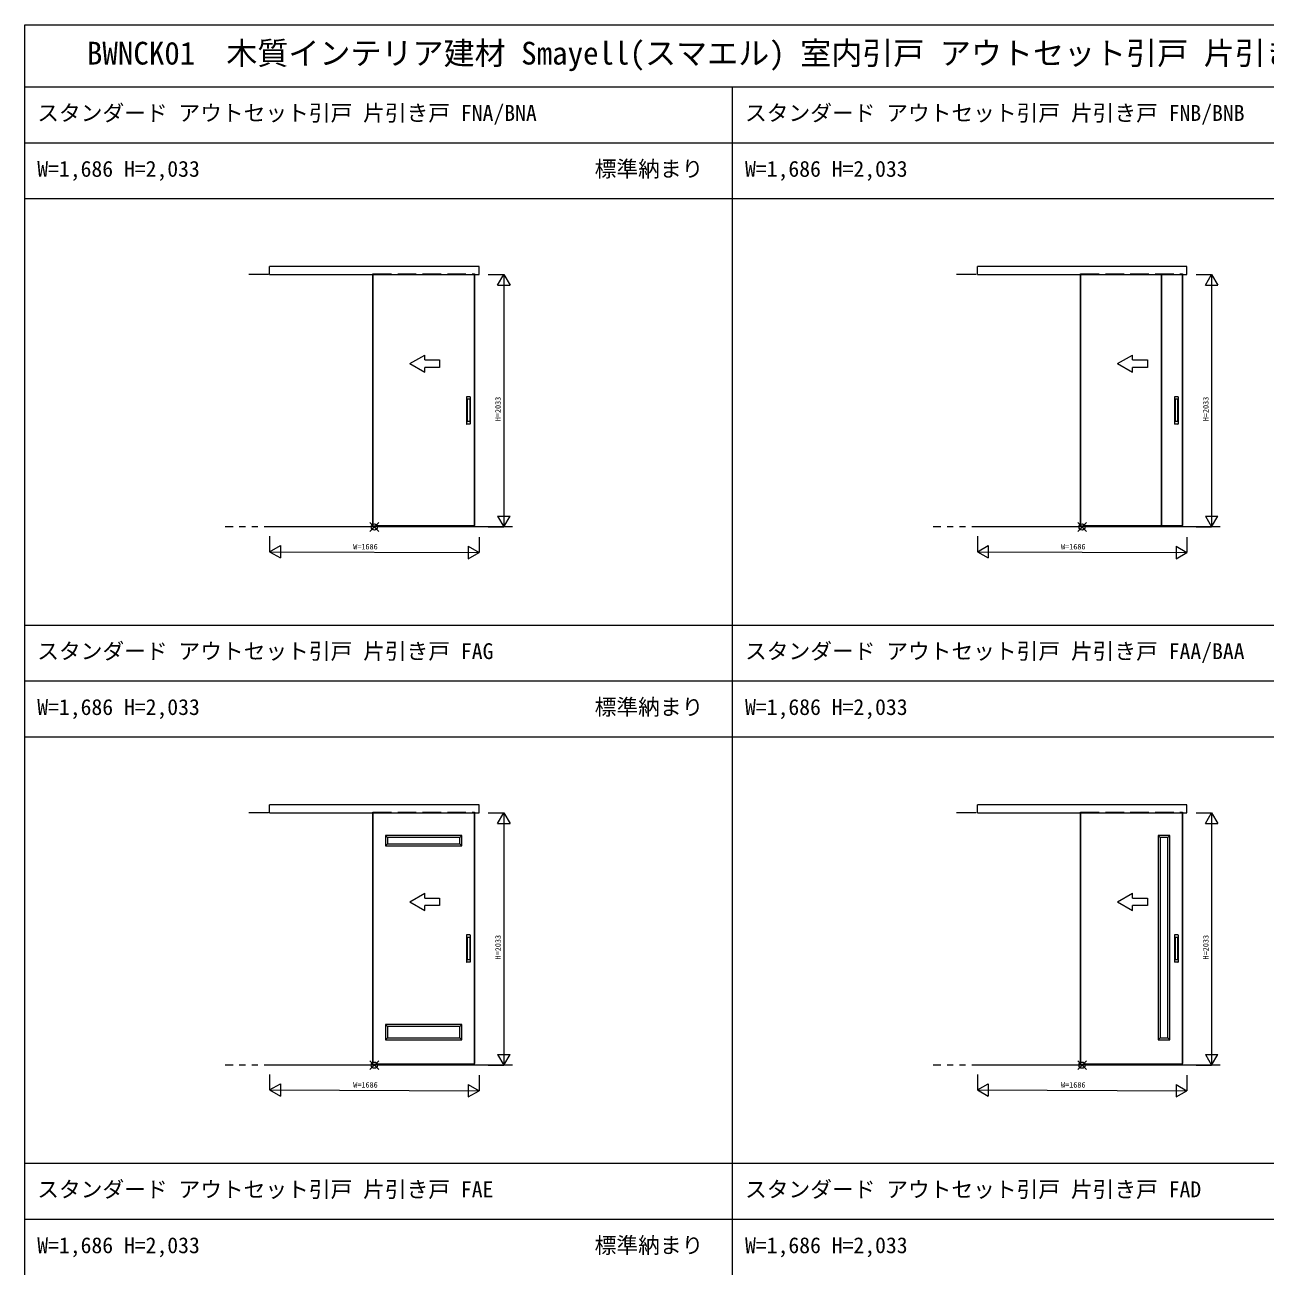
# Model space of a CAD drawing. Units: millimetres, scale not verified. Extents: x -14341 to 14341, y -10000 to 10000.
# Drawn here: x -14341 to -4352, y 1 to 10000 of the extents above; entities that cross this region are included whole.
import ezdxf
from ezdxf.enums import TextEntityAlignment as Align

# ---------------------------------------------------------------- set-up
doc = ezdxf.new("R2010")
doc.units = ezdxf.units.MM
doc.header["$LTSCALE"] = 50
doc.linetypes.add('USER2', pattern=[15, 10, -1, 1, -1, 1, -1])
doc.linetypes.add('USER3', pattern=[4, 3, -1])
doc.layers.add('0-0_0', color=7, linetype='Continuous')
for name, color, linetype, lineweight in [('0-1_YKK_F1', 7, 'Continuous', 18), ('0-2_YKK_A1', 4, 'Continuous', 18), ('0-3_YKK_N1', 2, 'Continuous', 18), ('0-8_YKK_IN', 1, 'Continuous', 18)]:
    doc.layers.add(name, color=color, linetype=linetype, lineweight=lineweight)
doc.styles.add('ＭＳ ゴシック', font='')
doc.styles.get('ＭＳ ゴシック').set_extended_font_data('MS Gothic')

msp = doc.modelspace()

# ---------------------------------------------------------------- linework, layer by layer
at = {"layer": '0-1_YKK_F1'}
for p, q in [((-14340.51, 10000), (14340.51, 10000)), ((-14340.51, -10000), (-14340.51, 10000)), ((-14340.51, 9500), (14159.49, 9500)), ((-8640.51, -10000), (-8640.51, 9500)), ((-14340.51, 9050), (14159.49, 9050)), ((-14340.51, 8600), (14159.49, 8600)), ((-14340.51, 5165), (14159.49, 5165)), ((-14340.51, 4715), (14159.49, 4715)), ((-14340.51, 4265), (14159.49, 4265)), ((-14340.51, 830), (14159.49, 830)), ((-14340.51, 380), (14159.49, 380))]:
    msp.add_line(p, q, dxfattribs=at)
at = {"layer": '0-2_YKK_A1'}
for p, q in [((-12368.86, 7988.5), (-12368.86, 8053.5)), ((-12368.86, 7988.5), (-12368.86, 8053.5)), ((-6668.86, 7988.5), (-6668.86, 8053.5)), ((-6668.86, 7988.5), (-6668.86, 8053.5)), ((-12379.45, 7988.5), (-12537.7, 7988.5)), ((-12379.45, 7988.5), (-12537.7, 7988.5)), ((-12368.86, 7988.5), (-10682.86, 7988.5)), ((-12368.86, 7988.5), (-10682.86, 7988.5)), ((-11537.86, 7993.5), (-11537.86, 5974.5)), ((-11537.86, 7993.5), (-11522.86, 7993.5)), ((-11537.86, 5964.5), (-11537.86, 7993.5)), ((-10717.86, 7993.5), (-10717.86, 5968.5)), ((-10717.86, 5964.5), (-10717.86, 7993.5)), ((-6679.45, 7988.5), (-6837.7, 7988.5)), ((-6679.45, 7988.5), (-6837.7, 7988.5)), ((-6668.86, 7988.5), (-4982.86, 7988.5)), ((-6668.86, 7988.5), (-4982.86, 7988.5)), ((-5837.86, 7993.5), (-5837.86, 5974.5)), ((-5837.86, 7993.5), (-5822.86, 7993.5)), ((-5837.86, 5964.5), (-5837.86, 7993.5)), ((-5189.86, 7993.5), (-5189.86, 5964.5)), ((-5185.86, 7993.5), (-5185.86, 5964.5)), ((-5017.86, 7993.5), (-5017.86, 5968.5)), ((-5017.86, 5964.5), (-5017.86, 7993.5)), ((-11239.86, 7270.86), (-11119.86, 7340.15)), ((-11239.86, 7270.86), (-11119.86, 7340.15)), ((-11119.86, 7300.86), (-11119.86, 7340.15)), ((-11119.86, 7300.86), (-11119.86, 7340.15)), ((-11119.86, 7300.86), (-10999.86, 7300.86)), ((-11119.86, 7300.86), (-10999.86, 7300.86)), ((-10999.86, 7300.86), (-10999.86, 7240.86)), ((-10999.86, 7300.86), (-10999.86, 7240.86)), ((-5539.86, 7270.86), (-5419.86, 7340.15)), ((-5539.86, 7270.86), (-5419.86, 7340.15)), ((-5419.86, 7300.86), (-5419.86, 7340.15)), ((-5419.86, 7300.86), (-5419.86, 7340.15)), ((-5419.86, 7300.86), (-5299.86, 7300.86)), ((-5419.86, 7300.86), (-5299.86, 7300.86)), ((-5299.86, 7300.86), (-5299.86, 7240.86)), ((-5299.86, 7300.86), (-5299.86, 7240.86)), ((-11239.86, 7270.86), (-11119.86, 7201.58)), ((-11239.86, 7270.86), (-11119.86, 7201.58)), ((-11119.86, 7201.58), (-11119.86, 7240.86)), ((-10999.86, 7240.86), (-11119.86, 7240.86)), ((-11119.86, 7201.58), (-11119.86, 7240.86)), ((-10999.86, 7240.86), (-11119.86, 7240.86)), ((-5539.86, 7270.86), (-5419.86, 7201.58)), ((-5539.86, 7270.86), (-5419.86, 7201.58)), ((-5419.86, 7201.58), (-5419.86, 7240.86)), ((-5299.86, 7240.86), (-5419.86, 7240.86)), ((-5419.86, 7201.58), (-5419.86, 7240.86)), ((-5299.86, 7240.86), (-5419.86, 7240.86)), ((-10782.86, 7003.5), (-10782.86, 6785.5)), ((-10753.86, 7004.5), (-10781.86, 7004.5)), ((-10752.86, 7003.5), (-10752.86, 6785.5)), ((-5082.86, 7003.5), (-5082.86, 6785.5)), ((-5053.86, 7004.5), (-5081.86, 7004.5)), ((-5052.86, 7003.5), (-5052.86, 6785.5)), ((-10777.86, 6983.5), (-10777.86, 6805.5)), ((-10758.86, 6984.5), (-10776.86, 6984.5)), ((-10757.86, 6983.5), (-10757.86, 6805.5)), ((-5077.86, 6983.5), (-5077.86, 6805.5)), ((-5058.86, 6984.5), (-5076.86, 6984.5)), ((-5057.86, 6983.5), (-5057.86, 6805.5)), ((-10758.86, 6804.5), (-10776.86, 6804.5)), ((-5058.86, 6804.5), (-5076.86, 6804.5)), ((-10753.86, 6784.5), (-10781.86, 6784.5)), ((-5053.86, 6784.5), (-5081.86, 6784.5)), ((-10717.86, 5955.5), (-12333.86, 5955.5)), ((-10717.86, 5955.5), (-12333.86, 5955.5)), ((-11537.86, 5964.5), (-10732.86, 5964.5)), ((-10732.86, 5964.5), (-11512.86, 5964.5)), ((-10732.86, 5964.5), (-10718.16, 5964.5)), ((-10717.86, 5964.5), (-10732.86, 5964.5)), ((-5017.86, 5955.5), (-6633.86, 5955.5)), ((-5017.86, 5955.5), (-6633.86, 5955.5)), ((-5837.86, 5964.5), (-5032.86, 5964.5)), ((-5032.86, 5964.5), (-5812.86, 5964.5)), ((-5032.86, 5964.5), (-5018.16, 5964.5)), ((-5017.86, 5964.5), (-5032.86, 5964.5)), ((-12368.86, 3653.5), (-12368.86, 3718.5)), ((-12368.86, 3653.5), (-12368.86, 3718.5)), ((-6668.86, 3653.5), (-6668.86, 3718.5)), ((-6668.86, 3653.5), (-6668.86, 3718.5)), ((-12379.45, 3653.5), (-12537.7, 3653.5)), ((-12379.45, 3653.5), (-12537.7, 3653.5)), ((-12368.86, 3653.5), (-10682.86, 3653.5)), ((-12368.86, 3653.5), (-10682.86, 3653.5)), ((-11537.86, 3658.5), (-11537.86, 1639.5)), ((-11537.86, 3658.5), (-11522.86, 3658.5)), ((-11537.86, 1629.5), (-11537.86, 3658.5)), ((-10717.86, 3658.5), (-10717.86, 1633.5)), ((-10717.86, 1629.5), (-10717.86, 3658.5)), ((-6679.45, 3653.5), (-6837.7, 3653.5)), ((-6679.45, 3653.5), (-6837.7, 3653.5)), ((-6668.86, 3653.5), (-4982.86, 3653.5)), ((-6668.86, 3653.5), (-4982.86, 3653.5)), ((-5837.86, 3658.5), (-5837.86, 1639.5)), ((-5837.86, 3658.5), (-5822.86, 3658.5)), ((-5837.86, 1629.5), (-5837.86, 3658.5)), ((-5017.86, 3658.5), (-5017.86, 1633.5)), ((-5017.86, 1629.5), (-5017.86, 3658.5)), ((-11435.36, 3470), (-11435.36, 3388)), ((-10820.36, 3470), (-11435.36, 3470)), ((-11419.36, 3454), (-11435.36, 3470)), ((-11419.36, 3404), (-11435.36, 3388)), ((-11419.36, 3454), (-11419.36, 3404)), ((-10836.36, 3454), (-11419.36, 3454)), ((-10836.36, 3454), (-10820.36, 3470)), ((-10836.36, 3404), (-10820.36, 3388)), ((-5212.36, 3470), (-5212.36, 1825)), ((-5120.36, 3470), (-5212.36, 3470)), ((-5196.36, 3454), (-5212.36, 3470)), ((-5196.36, 3454), (-5196.36, 1841)), ((-5136.36, 3454), (-5196.36, 3454)), ((-5136.36, 3454), (-5120.36, 3470)), ((-11239.86, 2935.86), (-11119.86, 3005.15)), ((-11239.86, 2935.86), (-11119.86, 3005.15)), ((-11119.86, 2965.86), (-11119.86, 3005.15)), ((-11119.86, 2965.86), (-11119.86, 3005.15)), ((-5539.86, 2935.86), (-5419.86, 3005.15)), ((-5539.86, 2935.86), (-5419.86, 3005.15)), ((-5419.86, 2965.86), (-5419.86, 3005.15)), ((-5419.86, 2965.86), (-5419.86, 3005.15)), ((-11239.86, 2935.86), (-11119.86, 2866.58)), ((-11239.86, 2935.86), (-11119.86, 2866.58)), ((-11119.86, 2965.86), (-10999.86, 2965.86)), ((-11119.86, 2965.86), (-10999.86, 2965.86)), ((-11119.86, 2866.58), (-11119.86, 2905.86)), ((-10999.86, 2905.86), (-11119.86, 2905.86)), ((-11119.86, 2866.58), (-11119.86, 2905.86)), ((-10999.86, 2905.86), (-11119.86, 2905.86)), ((-10999.86, 2965.86), (-10999.86, 2905.86)), ((-10999.86, 2965.86), (-10999.86, 2905.86)), ((-5539.86, 2935.86), (-5419.86, 2866.58)), ((-5539.86, 2935.86), (-5419.86, 2866.58)), ((-5419.86, 2965.86), (-5299.86, 2965.86)), ((-5419.86, 2965.86), (-5299.86, 2965.86)), ((-5419.86, 2866.58), (-5419.86, 2905.86)), ((-5299.86, 2905.86), (-5419.86, 2905.86)), ((-5419.86, 2866.58), (-5419.86, 2905.86)), ((-5299.86, 2905.86), (-5419.86, 2905.86)), ((-5299.86, 2965.86), (-5299.86, 2905.86)), ((-5299.86, 2965.86), (-5299.86, 2905.86)), ((-10782.86, 2668.5), (-10782.86, 2450.5)), ((-10753.86, 2669.5), (-10781.86, 2669.5)), ((-10777.86, 2648.5), (-10777.86, 2470.5)), ((-10758.86, 2649.5), (-10776.86, 2649.5)), ((-10757.86, 2648.5), (-10757.86, 2470.5)), ((-10752.86, 2668.5), (-10752.86, 2450.5)), ((-5082.86, 2668.5), (-5082.86, 2450.5)), ((-5053.86, 2669.5), (-5081.86, 2669.5)), ((-5077.86, 2648.5), (-5077.86, 2470.5)), ((-5058.86, 2649.5), (-5076.86, 2649.5)), ((-5057.86, 2648.5), (-5057.86, 2470.5)), ((-5052.86, 2668.5), (-5052.86, 2450.5)), ((-10753.86, 2449.5), (-10781.86, 2449.5)), ((-10758.86, 2469.5), (-10776.86, 2469.5)), ((-5053.86, 2449.5), (-5081.86, 2449.5)), ((-5058.86, 2469.5), (-5076.86, 2469.5)), ((-11435.36, 1949), (-11435.36, 1825)), ((-10820.36, 1949), (-11435.36, 1949)), ((-11419.36, 1933), (-11435.36, 1949)), ((-11419.36, 1933), (-11419.36, 1841)), ((-10836.36, 1933), (-11419.36, 1933)), ((-10836.36, 1933), (-10820.36, 1949)), ((-11419.36, 1841), (-11435.36, 1825)), ((-10836.36, 1841), (-10820.36, 1825)), ((-5196.36, 1841), (-5212.36, 1825)), ((-5136.36, 1841), (-5120.36, 1825)), ((-10717.86, 1620.5), (-12333.86, 1620.5)), ((-10717.86, 1620.5), (-12333.86, 1620.5)), ((-11537.86, 1629.5), (-10732.86, 1629.5)), ((-10732.86, 1629.5), (-11512.86, 1629.5)), ((-10732.86, 1629.5), (-10718.16, 1629.5)), ((-10717.86, 1629.5), (-10732.86, 1629.5)), ((-5017.86, 1620.5), (-6633.86, 1620.5)), ((-5017.86, 1620.5), (-6633.86, 1620.5)), ((-5837.86, 1629.5), (-5032.86, 1629.5)), ((-5032.86, 1629.5), (-5812.86, 1629.5)), ((-5032.86, 1629.5), (-5018.16, 1629.5)), ((-5017.86, 1629.5), (-5032.86, 1629.5))]:
    msp.add_line(p, q, dxfattribs=at)
at = {"layer": '0-2_YKK_A1', "linetype": 'USER3'}
for p, q in [((-11537.86, 7993.5), (-10717.86, 7993.5)), ((-5837.86, 7993.5), (-5017.86, 7993.5)), ((-11537.86, 3658.5), (-10717.86, 3658.5)), ((-5837.86, 3658.5), (-5017.86, 3658.5))]:
    msp.add_line(p, q, dxfattribs=at)
at = {"layer": '0-2_YKK_A1', "linetype": 'USER2'}
for p, q in [((-10413.71, 5955.5), (-12726.42, 5955.5)), ((-10413.71, 5955.5), (-12726.42, 5955.5)), ((-4713.71, 5955.5), (-7026.42, 5955.5)), ((-4713.71, 5955.5), (-7026.42, 5955.5)), ((-10413.71, 1620.5), (-12726.42, 1620.5)), ((-10413.71, 1620.5), (-12726.42, 1620.5)), ((-4713.71, 1620.5), (-7026.42, 1620.5)), ((-4713.71, 1620.5), (-7026.42, 1620.5))]:
    msp.add_line(p, q, dxfattribs=at)
at = {"layer": '0-2_YKK_A1'}
for points in [[(-10682.86, 7988.5), (-10682.86, 8053.5), (-12368.86, 8053.5)], [(-10682.86, 7988.5), (-10682.86, 8053.5), (-12368.86, 8053.5)], [(-4982.86, 7988.5), (-4982.86, 8053.5), (-6668.86, 8053.5)], [(-4982.86, 7988.5), (-4982.86, 8053.5), (-6668.86, 8053.5)], [(-10682.86, 3653.5), (-10682.86, 3718.5), (-12368.86, 3718.5)], [(-10682.86, 3653.5), (-10682.86, 3718.5), (-12368.86, 3718.5)], [(-4982.86, 3653.5), (-4982.86, 3718.5), (-6668.86, 3718.5)], [(-4982.86, 3653.5), (-4982.86, 3718.5), (-6668.86, 3718.5)], [(-11435.36, 3388), (-10820.36, 3388), (-10820.36, 3470)], [(-11419.36, 3404), (-10836.36, 3404), (-10836.36, 3454)], [(-5212.36, 1825), (-5120.36, 1825), (-5120.36, 3470)], [(-5196.36, 1841), (-5136.36, 1841), (-5136.36, 3454)], [(-11435.36, 1825), (-10820.36, 1825), (-10820.36, 1949)], [(-11419.36, 1841), (-10836.36, 1841), (-10836.36, 1933)]]:
    msp.add_lwpolyline(points, dxfattribs=at)
for centre, start, end in [((-10781.86, 7003.5), 90, 180), ((-10753.86, 7003.5), 0, 90), ((-5081.86, 7003.5), 90, 180), ((-5053.86, 7003.5), 0, 90), ((-10776.86, 6983.5), 90, 180), ((-10758.86, 6983.5), 0, 90), ((-5076.86, 6983.5), 90, 180), ((-5058.86, 6983.5), 0, 90), ((-10776.86, 6805.5), 180, 270), ((-10758.86, 6805.5), 270, 0), ((-5076.86, 6805.5), 180, 270), ((-5058.86, 6805.5), 270, 0), ((-10781.86, 6785.5), 180, 270), ((-10753.86, 6785.5), 270, 0), ((-5081.86, 6785.5), 180, 270), ((-5053.86, 6785.5), 270, 0), ((-10781.86, 2668.5), 90, 180), ((-10776.86, 2648.5), 90, 180), ((-10758.86, 2648.5), 0, 90), ((-10753.86, 2668.5), 0, 90), ((-5081.86, 2668.5), 90, 180), ((-5076.86, 2648.5), 90, 180), ((-5058.86, 2648.5), 0, 90), ((-5053.86, 2668.5), 0, 90), ((-10781.86, 2450.5), 180, 270), ((-10776.86, 2470.5), 180, 270), ((-10758.86, 2470.5), 270, 0), ((-10753.86, 2450.5), 270, 0), ((-5081.86, 2450.5), 180, 270), ((-5076.86, 2470.5), 180, 270), ((-5058.86, 2470.5), 270, 0), ((-5053.86, 2450.5), 270, 0)]:
    msp.add_arc(centre, 1, start, end, dxfattribs=at)
at = {"layer": '0-3_YKK_N1'}
for p, q in [((-10607.86, 7988.5), (-10482.86, 7988.5)), ((-10532.86, 7901.9), (-10432.86, 7901.9)), ((-10482.86, 7988.5), (-10482.86, 5955.5)), ((-4907.86, 7988.5), (-4782.86, 7988.5)), ((-4832.86, 7901.9), (-4732.86, 7901.9)), ((-4782.86, 7988.5), (-4782.86, 5955.5)), ((-10532.86, 6042.1), (-10432.86, 6042.1)), ((-4832.86, 6042.1), (-4732.86, 6042.1)), ((-10607.86, 5955.5), (-10482.86, 5955.5)), ((-4907.86, 5955.5), (-4782.86, 5955.5)), ((-12368.86, 5755.5), (-12282.26, 5805.5)), ((-12282.26, 5805.5), (-12282.26, 5705.5)), ((-10769.47, 5799.5), (-10682.86, 5749.5)), ((-10682.86, 5874.5), (-10682.86, 5749.5)), ((-6668.86, 5755.5), (-6582.26, 5805.5)), ((-6582.26, 5805.5), (-6582.26, 5705.5)), ((-5069.47, 5799.5), (-4982.86, 5749.5)), ((-4982.86, 5874.5), (-4982.86, 5749.5)), ((-12368.86, 5755.5), (-12282.26, 5705.5)), ((-6668.86, 5755.5), (-6582.26, 5705.5)), ((-10607.86, 3653.5), (-10482.86, 3653.5)), ((-10482.86, 3653.5), (-10482.86, 1620.5)), ((-4907.86, 3653.5), (-4782.86, 3653.5)), ((-4782.86, 3653.5), (-4782.86, 1620.5)), ((-10532.86, 3566.9), (-10432.86, 3566.9)), ((-4832.86, 3566.9), (-4732.86, 3566.9)), ((-10532.86, 1707.1), (-10432.86, 1707.1)), ((-4832.86, 1707.1), (-4732.86, 1707.1)), ((-10607.86, 1620.5), (-10482.86, 1620.5)), ((-4907.86, 1620.5), (-4782.86, 1620.5)), ((-10682.86, 1539.5), (-10682.86, 1414.5)), ((-4982.86, 1539.5), (-4982.86, 1414.5)), ((-12368.86, 1420.5), (-12282.26, 1470.5)), ((-12368.86, 1420.5), (-12282.26, 1370.5)), ((-12282.26, 1470.5), (-12282.26, 1370.5)), ((-10769.47, 1464.5), (-10682.86, 1414.5)), ((-6668.86, 1420.5), (-6582.26, 1470.5)), ((-6668.86, 1420.5), (-6582.26, 1370.5)), ((-6582.26, 1470.5), (-6582.26, 1370.5)), ((-5069.47, 1464.5), (-4982.86, 1414.5))]:
    msp.add_line(p, q, dxfattribs=at)
for points in [[(-10532.86, 7901.9), (-10482.86, 7988.5), (-10432.86, 7901.9)], [(-4832.86, 7901.9), (-4782.86, 7988.5), (-4732.86, 7901.9)], [(-10532.86, 6042.1), (-10482.86, 5955.5), (-10432.86, 6042.1)], [(-4832.86, 6042.1), (-4782.86, 5955.5), (-4732.86, 6042.1)], [(-12368.86, 5880.5), (-12368.86, 5755.5), (-10682.86, 5749.5)], [(-10769.47, 5799.5), (-10769.47, 5699.5), (-10682.86, 5749.5)], [(-6668.86, 5880.5), (-6668.86, 5755.5), (-4982.86, 5749.5)], [(-5069.47, 5799.5), (-5069.47, 5699.5), (-4982.86, 5749.5)], [(-10532.86, 3566.9), (-10482.86, 3653.5), (-10432.86, 3566.9)], [(-4832.86, 3566.9), (-4782.86, 3653.5), (-4732.86, 3566.9)], [(-10532.86, 1707.1), (-10482.86, 1620.5), (-10432.86, 1707.1)], [(-4832.86, 1707.1), (-4782.86, 1620.5), (-4732.86, 1707.1)], [(-12368.86, 1545.5), (-12368.86, 1420.5), (-10682.86, 1414.5)], [(-6668.86, 1545.5), (-6668.86, 1420.5), (-4982.86, 1414.5)], [(-10769.47, 1464.5), (-10769.47, 1364.5), (-10682.86, 1414.5)], [(-5069.47, 1464.5), (-5069.47, 1364.5), (-4982.86, 1414.5)]]:
    msp.add_lwpolyline(points, dxfattribs=at)
at = {"layer": '0-8_YKK_IN'}
for p, q in [((-11561.22, 5920.14), (-11490.51, 5990.86)), ((-11561.22, 5990.86), (-11490.51, 5920.14)), ((-5861.22, 5920.14), (-5790.51, 5990.86)), ((-5861.22, 5990.86), (-5790.51, 5920.14)), ((-11561.22, 1585.14), (-11490.51, 1655.86)), ((-11561.22, 1655.86), (-11490.51, 1585.14)), ((-5861.22, 1585.14), (-5790.51, 1655.86)), ((-5861.22, 1655.86), (-5790.51, 1585.14))]:
    msp.add_line(p, q, dxfattribs=at)
for centre in [(-11525.86, 5955.5), (-5825.86, 5955.5), (-11525.86, 1620.5), (-5825.86, 1620.5)]:
    msp.add_circle(centre, 25, dxfattribs=at)

# ---------------------------------------------------------------- texts
at = {"layer": '0-0_0', "style": 'ＭＳ ゴシック'}
for s, height, p in [('BWNCK01  木質インテリア建材 Smayell(スマエル) 室内引戸 アウトセット引戸 片引き戸 スタンダード 呼称幅(W)168 意匠図(1／2)', 183.3, (-13840.51, 9625)), ('スタンダード アウトセット引戸 片引き戸 FNA/BNA', 128.3, (-14240.51, 9187.5)), ('スタンダード アウトセット引戸 片引き戸 FNB/BNB', 128.3, (-8540.51, 9187.5)), ('W=1,686 H=2,033', 128.3, (-14240.51, 8737.5)), ('標準納まり', 128.3, (-9751.51, 8737.5)), ('W=1,686 H=2,033', 128.3, (-8540.51, 8737.5)), ('スタンダード アウトセット引戸 片引き戸 FAG', 128.3, (-14240.51, 4852.5)), ('スタンダード アウトセット引戸 片引き戸 FAA/BAA', 128.3, (-8540.51, 4852.5)), ('W=1,686 H=2,033', 128.3, (-14240.51, 4402.5)), ('標準納まり', 128.3, (-9751.51, 4402.5)), ('W=1,686 H=2,033', 128.3, (-8540.51, 4402.5)), ('スタンダード アウトセット引戸 片引き戸 FAE', 128.3, (-14240.51, 517.5)), ('スタンダード アウトセット引戸 片引き戸 FAD', 128.3, (-8540.51, 517.5)), ('W=1,686 H=2,033', 128.3, (-14240.51, 67.5)), ('標準納まり', 128.3, (-9751.51, 67.5)), ('W=1,686 H=2,033', 128.3, (-8540.51, 67.5))]:
    msp.add_text(s, height=height, dxfattribs=at).set_placement(p, align=Align.BOTTOM_LEFT)
at = {"layer": '0-3_YKK_N1', "color": 7, "style": 'ＭＳ ゴシック'}
for p in [(-10494.86, 6807), (-4794.86, 6807), (-10494.86, 2472), (-4794.86, 2472)]:
    msp.add_text('H=2033', height=43.99, rotation=90, dxfattribs=at).set_placement(p, align=Align.BOTTOM_LEFT)
for p in [(-11695.86, 5761.5), (-5995.86, 5761.5), (-11695.86, 1426.5), (-5995.86, 1426.5)]:
    msp.add_text('W=1686', height=43.99, dxfattribs=at).set_placement(p, align=Align.BOTTOM_LEFT)

doc.saveas('drawing.dxf')
